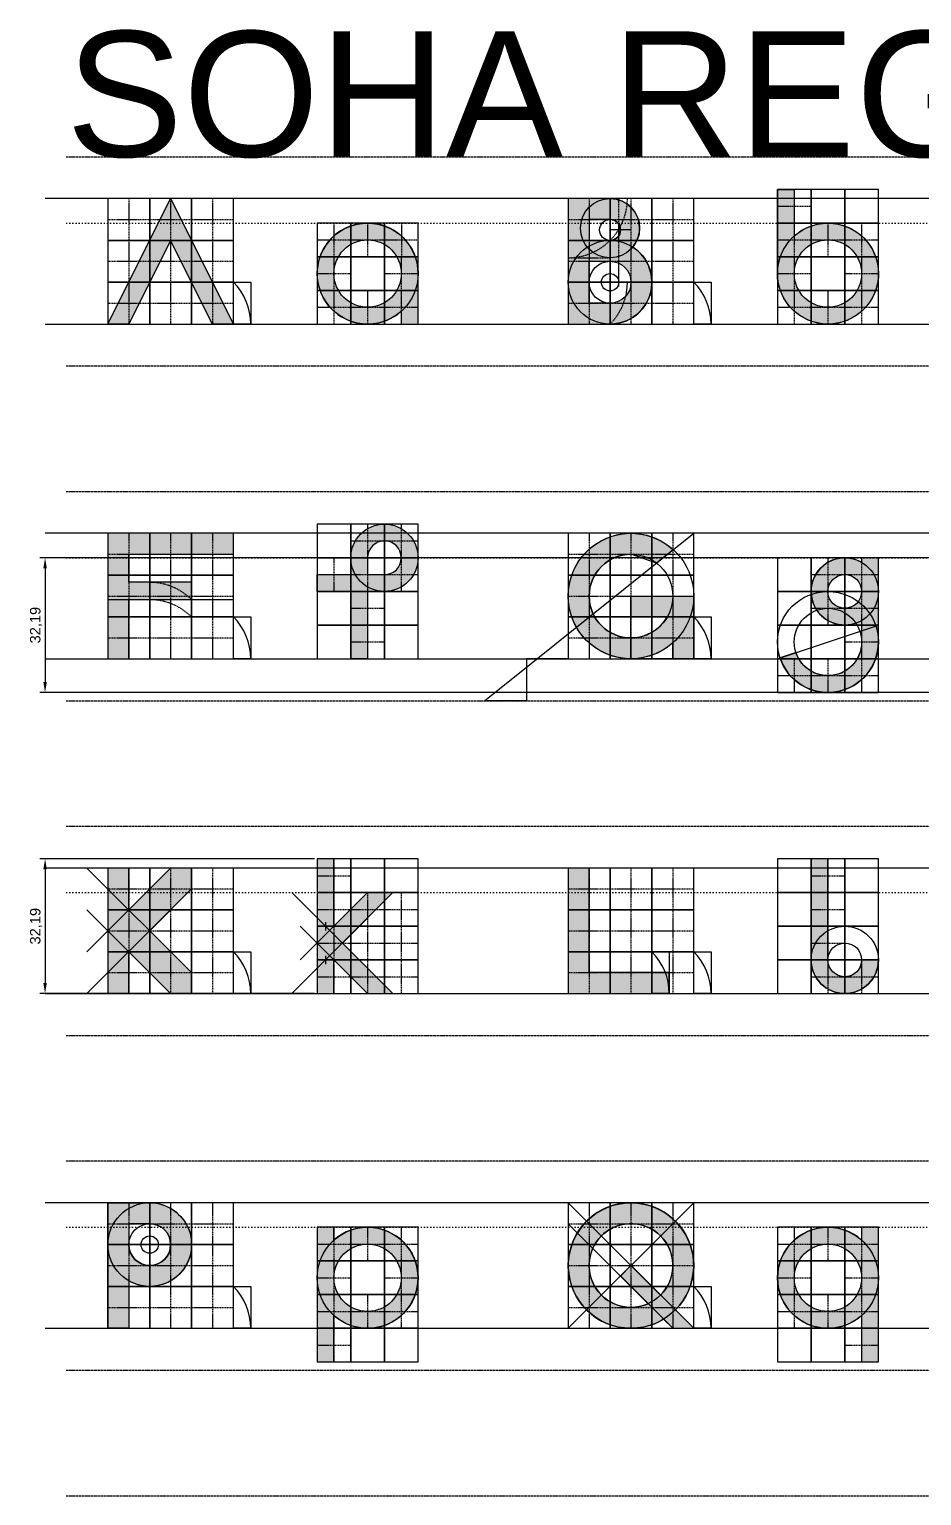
# Model space of a CAD drawing. Header units: millimetres. Extents: x -19 to 3010, y -292 to 470.
# Drawn here: x 1631.2 to 1844.5, y 120 to 470.4 of the extents above; entities that cross this region are included whole.
import ezdxf

# ---------------------------------------------------------------- set-up
doc = ezdxf.new("R2010")
doc.units = ezdxf.units.MM
doc.linetypes.add('ACAD_ISO02W100', pattern=[15, 12, -3])
doc.linetypes.add('ACAD_ISO03W100', pattern=[30, 12, -18])
for name, color, linetype in [('GUIDES', 252, 'Continuous'), ('guides_minor', 12, 'Continuous'), ('Lettering', 7, 'Continuous'), ('LINES', 252, 'Continuous'), ('Outlines', 5, 'Continuous')]:
    doc.layers.add(name, color=color, linetype=linetype)
doc.styles.get("Standard").update_dxf_attribs({"font": 'arial.ttf'})
doc.dimstyles.new('ISO-25', dxfattribs={"dimtxt": 2.5, "dimasz": 2.5, "dimexe": 1.25, "dimexo": 0.625, "dimtad": 1, "dimtxsty": 'Standard', "dimcen": 2.5, "dimadec": 0, "dimazin": 0, "dimtfac": 1, "dimtmove": 0, "dimatfit": 3, "dimfxl": 1, "dimarcsym": 0})

# ---------------------------------------------------------------- blocks, each defined once
blk = doc.blocks.new('*D32')
at = {"layer": 'Defpoints', "color": 0, "transparency": 16777216}
for p in [(1700.000000000001, 272.1895141649748), (1635.000000000004, 240.0000000000001), (1700.000000000001, 240.0000000000001)]:
    blk.add_point(p, dxfattribs=at)
at = {"layer": 'guides_minor', "color": 0, "lineweight": -2, "transparency": 16777216}
for p, q in [((1699.375000000001, 272.1895141649748), (1633.750000000004, 272.1895141649747)), ((1635.000000000004, 269.6895141649747), (1635.000000000004, 242.5000000000001)), ((1699.375000000001, 240.0000000000001), (1633.750000000004, 240.0000000000001))]:
    blk.add_line(p, q, dxfattribs=at)
at = {"layer": 'guides_minor', "color": 0, "transparency": 16777216}
for points in [[(1634.583333333337, 269.6895141649747), (1635.41666666667, 269.6895141649747), (1635.000000000004, 272.1895141649747)], [(1634.583333333337, 242.5000000000001), (1635.41666666667, 242.5000000000001), (1635.000000000004, 240.0000000000001)]]:
    blk.add_solid(points, dxfattribs=at)
at = {"layer": 'guides_minor', "color": 0, "transparency": 16777216, "insert": (1632.872612551163, 256.0947570824869), "char_height": 2.5, "attachment_point": 5, "rotation": 90}
blk.add_mtext('32,19', dxfattribs=at)
blk = doc.blocks.new('*D33')
at = {"layer": 'Defpoints', "color": 0, "transparency": 16777216}
for p in [(2140.000000000001, 344.1421356237311), (1635.000000000004, 311.9526214587565), (2140.000000000001, 311.9526214587566)]:
    blk.add_point(p, dxfattribs=at)
at = {"layer": 'guides_minor', "color": 0, "lineweight": -2, "transparency": 16777216}
for p, q in [((2139.375000000001, 344.1421356237311), (1633.750000000004, 344.142135623731)), ((1635.000000000004, 341.642135623731), (1635.000000000004, 314.4526214587565)), ((2139.375000000001, 311.9526214587566), (1633.750000000004, 311.9526214587565))]:
    blk.add_line(p, q, dxfattribs=at)
at = {"layer": 'guides_minor', "color": 0, "transparency": 16777216}
for points in [[(1634.583333333337, 341.642135623731), (1635.41666666667, 341.642135623731), (1635.000000000004, 344.142135623731)], [(1634.583333333337, 314.4526214587565), (1635.41666666667, 314.4526214587565), (1635.000000000004, 311.9526214587565)]]:
    blk.add_solid(points, dxfattribs=at)
at = {"layer": 'guides_minor', "color": 0, "transparency": 16777216, "insert": (1632.872612551163, 328.0473785412432), "char_height": 2.5, "attachment_point": 5, "rotation": 90}
blk.add_mtext('32,19', dxfattribs=at)

msp = doc.modelspace()

# ---------------------------------------------------------------- hatches: boundary and pattern name
at = {"layer": 'Lettering'}
h = msp.add_hatch(color=256, dxfattribs=at)
h.dxf.hatch_style = 1
edge = h.paths.add_edge_path(flags=16)
edge.add_arc((1822.071067811866, 412.0710678118655), 8.047378541243916, 0, 360)
edge = h.paths.add_edge_path()
edge.add_line((1814.023689270622, 432.1895141649746), (1814.023689270622, 421.0683105413121))
edge.add_arc((1822.071067811865, 412.0710678118652), 12.07106781186535, -180.00000000000136, 131.8103148957779, ccw=False)
edge.add_line((1810, 412.0710678118655), (1810, 432.1895141649746))
edge.add_line((1810, 432.1895141649746), (1814.023689270622, 432.1895141649746))
h = msp.add_hatch(color=256, dxfattribs=at)
h.dxf.hatch_style = 1
h.paths.add_polyline_path([(1650, 400), (1665, 430), (1680, 400), (1675, 400), (1665, 420), (1655, 400)])
h = msp.add_hatch(color=256, dxfattribs=at)
h.dxf.hatch_style = 1
edge = h.paths.add_edge_path(flags=16)
edge.add_line((1770, 425.0000000000001), (1765, 425))
edge.add_line((1765, 425), (1765, 420.0000000000001))
edge.add_line((1765, 420.0000000000001), (1770, 420.0000000000001))
edge.add_arc((1770, 422.5000000000001), 2.5, 270, 450)
edge = h.paths.add_edge_path(flags=16)
edge.add_line((1770, 405), (1765, 405))
edge.add_line((1765, 405), (1765, 415))
edge.add_line((1765, 415), (1770, 415))
edge.add_arc((1770, 410), 5, -90, 90, ccw=False)
edge = h.paths.add_edge_path()
edge.add_arc((1770, 410), 10, 270, 417.1202071191423)
edge.add_arc((1770, 422.9289321881346), 7.071067811865498, 320.1518976431335, 449.9999999999982)
edge.add_line((1770, 430), (1760, 430))
edge.add_line((1760, 430), (1760, 400))
edge.add_line((1760, 400), (1770, 400))
h = msp.add_hatch(color=256, dxfattribs=at)
h.dxf.hatch_style = 1
edge = h.paths.add_edge_path(flags=16)
edge.add_arc((1712.071067811866, 412.0710678118655), 8.04737854124346, 0, 360)
edge = h.paths.add_edge_path()
edge.add_line((1720.118446353109, 403.0738250824184), (1720.118446353109, 400))
edge.add_line((1720.118446353109, 400), (1724.142135623731, 400))
edge.add_line((1724.142135623731, 400), (1724.142135623731, 412.0710678118655))
edge.add_arc((1712.071067811865, 412.0710678118655), 12.07106781186576, 0, 311.8103148957792)
h = msp.add_hatch(color=256, dxfattribs=at)
h.dxf.hatch_style = 1
edge = h.paths.add_edge_path(flags=16)
edge.add_line((1712.071067811866, 344.142135623731), (1712.071067811866, 340.1184463531091))
edge.add_line((1712.071067811866, 340.1184463531091), (1716.094757082487, 340.1184463531091))
edge.add_arc((1716.094757082487, 344.1421356237309), 4.023689270621787, 270, 539.9999999999984)
edge = h.paths.add_edge_path()
edge.add_line((1712.071067811866, 336.0947570824872), (1712.071067811866, 319.9999999999999))
edge.add_line((1712.071067811866, 319.9999999999999), (1708.047378541244, 320))
edge.add_line((1708.047378541244, 320), (1708.047378541244, 336.0947570824873))
edge.add_line((1708.047378541244, 336.0947570824873), (1700, 336.0947570824873))
edge.add_line((1700, 336.0947570824873), (1700, 340.1184463531091))
edge.add_line((1700, 340.1184463531091), (1708.047378541244, 340.1184463531091))
edge.add_line((1708.047378541244, 340.1184463531091), (1708.047378541244, 344.1421356237311))
edge.add_arc((1716.094757082487, 344.1421356237308), 8.047378541243688, -90, 179.9999999999984, ccw=False)
edge.add_line((1716.094757082487, 336.0947570824872), (1712.071067811866, 336.0947570824872))
h = msp.add_hatch(color=256, dxfattribs=at)
h.dxf.hatch_style = 1
h.paths.add_polyline_path([(1650, 350), (1650, 320), (1655, 320), (1655, 334.142135623731), (1670, 334.142135623731), (1670, 338.2842712474619), (1655, 338.2842712474619), (1655, 345), (1680, 345), (1680, 350)])
h = msp.add_hatch(color=256, dxfattribs=at)
h.dxf.hatch_style = 1
edge = h.paths.add_edge_path()
edge.add_line((1790, 320), (1785, 320))
edge.add_line((1785, 320), (1785, 323.819660112501))
edge.add_arc((1775, 334.9999999999999), 15.00000000000024, 47.64468518577547, 311.81031489578015, ccw=False)
edge.add_line((1785.105893878665, 346.0847151029319), (1781.127987559749, 342.9023900477994))
edge.add_line((1781.127987559749, 342.9023900477994), (1775, 345))
edge.add_arc((1775, 335), 10, 90, 270)
edge.add_arc((1775, 335.0000000000002), 10.00000000000017, 270, 329.9999999999993)
edge.add_line((1783.660254037844, 330), (1775, 330))
edge.add_line((1775, 330), (1775, 335))
edge.add_line((1775, 335), (1790, 335))
edge.add_line((1790, 335), (1790, 320))
h = msp.add_hatch(color=256, dxfattribs=at)
h.dxf.hatch_style = 1
edge = h.paths.add_edge_path(flags=16)
edge.add_arc((1826.094757082487, 336.0947570824873), 4.023689270621844, 0, 360)
edge = h.paths.add_edge_path()
edge.add_arc((1826.094757082488, 336.0947570824872), 8.047378541243674, 60.00000000000181, 270)
edge.add_line((1826.094757082488, 328.0473785412436), (1830.118446353109, 328.0473785412437))
edge.add_line((1830.118446353109, 328.0473785412437), (1830.118446353109, 324.0236892706218))
edge.add_arc((1822.071067811866, 324.0236892706208), 8.04737854124346, -161.5650511770856, 7.275957614183426e-12, ccw=False)
edge.add_line((1814.436654196698, 321.4788847322326), (1810.619447389114, 320.2064824630379))
edge.add_arc((1822.071067811866, 324.0236892706218), 12.07106781186536, 198.434948822922, 360)
edge.add_line((1834.142135623731, 324.0236892706218), (1834.142135623731, 344.142135623731))
edge.add_line((1834.142135623731, 344.142135623731), (1830.118446353109, 344.142135623731))
edge.add_line((1830.118446353109, 344.142135623731), (1830.118446353109, 343.0639913330741))
h = msp.add_hatch(color=256, dxfattribs=at)
h.dxf.hatch_style = 1
h.paths.add_polyline_path([(1665, 240), (1670, 240), (1670, 245), (1660, 255), (1670, 265), (1670, 270), (1665, 270), (1655, 260), (1655, 270), (1650, 270), (1650, 240), (1655, 240), (1655, 250)])
h = msp.add_hatch(color=256, dxfattribs=at)
h.dxf.hatch_style = 1
h.paths.add_polyline_path([(1718.106601717798, 264.142135623731), (1712.071067811866, 264.142135623731), (1704.023689270622, 256.0947570824873), (1704.023689270622, 272.1895141649746), (1700, 272.1895141649746), (1700, 240), (1704.023689270622, 240), (1704.023689270622, 248.0473785412436), (1712.071067811866, 240), (1718.106601717798, 240), (1706.035533905933, 252.0710678118654)])
h = msp.add_hatch(color=256, dxfattribs=at)
h.dxf.hatch_style = 1
h.paths.add_polyline_path([(1765, 270), (1760, 270), (1760, 240), (1784.142135623731, 240), (1784.142135623731, 245), (1765, 245)])
h = msp.add_hatch(color=256, dxfattribs=at)
h.dxf.hatch_style = 1
edge = h.paths.add_edge_path()
edge.add_line((1818.047378541244, 272.1895141649746), (1818.047378541244, 248.0473785412437))
edge.add_arc((1826.094757082487, 248.0473785412437), 8.047378541243688, 180, 360)
edge.add_line((1834.142135623731, 248.0473785412437), (1830.118446353109, 248.0473785412437))
edge.add_arc((1826.094757082487, 248.0473785412437), 4.023689270621844, -179.9999999999992, 7.958078640513122e-13, ccw=False)
edge.add_line((1822.071067811866, 248.0473785412436), (1822.071067811866, 272.1895141649746))
edge.add_line((1822.071067811866, 272.1895141649746), (1818.047378541244, 272.1895141649746))
h = msp.add_hatch(color=256, dxfattribs=at)
h.dxf.hatch_style = 1
edge = h.paths.add_edge_path()
edge.add_line((1655, 160), (1650, 160))
edge.add_line((1650, 160), (1650, 190))
edge.add_line((1650, 190), (1660, 190))
edge.add_arc((1660, 180), 10, -119.99999999999989, 90, ccw=False)
edge.add_line((1655, 171.3397459621556), (1655, 160))
edge = h.paths.add_edge_path(flags=16)
edge.add_line((1660, 185), (1655, 185))
edge.add_line((1655, 185), (1655, 180))
edge.add_arc((1660, 180.0000000000001), 5, 180.0000000000006, 449.9999999999948)
h = msp.add_hatch(color=256, dxfattribs=at)
h.dxf.hatch_style = 1
edge = h.paths.add_edge_path(flags=16)
edge.add_line((1779.114378277661, 165.8856217223385), (1772.5, 172.5))
edge.add_line((1772.5, 172.5), (1775, 175))
edge.add_line((1775, 175), (1782.071067811866, 167.9289321881345))
edge.add_arc((1775, 175.0000000000001), 9.99999999999992, 314.9999999999991, 654.2951889453631)
edge = h.paths.add_edge_path()
edge.add_arc((1775, 174.9999999999997), 14.99999999999994, 315.0000000000013, 661.3669777746352)
edge.add_line((1782.807764064044, 162.1922359359559), (1785, 160))
edge.add_line((1785, 160), (1790, 160))
edge.add_line((1790, 160), (1785.606601717798, 164.3933982822018))
h = msp.add_hatch(color=256, dxfattribs=at)
h.dxf.hatch_style = 1
edge = h.paths.add_edge_path(flags=16)
edge.add_arc((1712.071067811865, 172.0710678118655), 8.04737854124346, 0, 360)
edge = h.paths.add_edge_path()
edge.add_arc((1712.071067811865, 172.0710678118655), 12.07106781186516, 228.1896851042198, 491.8103148957802)
edge.add_line((1704.023689270622, 181.0683105413119), (1704.023689270622, 184.142135623731))
edge.add_line((1704.023689270622, 184.142135623731), (1700, 184.142135623731))
edge.add_line((1700, 184.142135623731), (1700, 151.9526214587563))
edge.add_line((1700, 151.9526214587563), (1704.023689270622, 151.9526214587563))
edge.add_line((1704.023689270622, 151.9526214587563), (1704.023689270622, 163.073825082419))
h = msp.add_hatch(color=256, dxfattribs=at)
h.dxf.hatch_style = 1
edge = h.paths.add_edge_path(flags=16)
edge.add_arc((1822.071067811865, 172.0710678118655), 8.047378541243688, 0, 360)
edge = h.paths.add_edge_path()
edge.add_line((1830.118446353109, 184.142135623731), (1830.118446353109, 181.0683105413129))
edge.add_arc((1822.071067811866, 172.0710678118655), 12.07106781186556, 48.18968510422442, 311.8103148957755)
edge.add_line((1830.118446353109, 163.073825082418), (1830.118446353109, 151.9526214587563))
edge.add_line((1830.118446353109, 151.9526214587563), (1834.142135623731, 151.9526214587563))
edge.add_line((1834.142135623731, 151.9526214587563), (1834.142135623731, 184.142135623731))
edge.add_line((1834.142135623731, 184.142135623731), (1830.118446353109, 184.142135623731))

# ---------------------------------------------------------------- linework, layer by layer
at = {"layer": 'GUIDES', "linetype": 'ACAD_ISO02W100', "ltscale": 0.005}
for p, q in [((1814.023689270622, 432.1895141649746), (1814.023689270622, 424.142135623731)), ((1655, 430), (1655, 420)), ((1665, 430), (1665, 420)), ((1675, 430), (1675, 420)), ((1765, 430), (1765, 420)), ((1775, 430), (1775, 420)), ((1785, 430), (1785, 420)), ((1810, 428.1658248943528), (1818.047378541244, 428.1658248943528)), ((1650, 425), (1660, 425)), ((1660, 425), (1670, 425)), ((1670, 425), (1680, 425)), ((1704.023689270622, 424.142135623731), (1704.023689270622, 416.0947570824873)), ((1712.071067811866, 424.142135623731), (1712.071067811866, 416.0947570824873)), ((1720.191565887237, 424.142135623731), (1720.191565887237, 416.0947570824873)), ((1760, 425), (1770, 425)), ((1770, 425), (1780, 425)), ((1780, 425), (1790, 425)), ((1814.023689270622, 424.142135623731), (1814.023689270622, 416.0947570824873)), ((1822.071067811866, 424.142135623731), (1822.071067811866, 416.0947570824873)), ((1830.118446353109, 424.142135623731), (1830.118446353109, 416.0947570824873)), ((1655, 420), (1655, 410)), ((1665, 420), (1665, 410)), ((1675, 420), (1675, 410)), ((1700, 420.1184463531091), (1708.047378541244, 420.1184463531091)), ((1708.047378541244, 420.1184463531091), (1716.094757082487, 420.1184463531091)), ((1716.167876616615, 420.1184463531091), (1724.215255157859, 420.1184463531091)), ((1765, 420), (1765, 410)), ((1775, 420), (1775, 410)), ((1785, 420), (1785, 410)), ((1810, 420.1184463531091), (1818.047378541244, 420.1184463531091)), ((1818.047378541244, 420.1184463531091), (1826.094757082487, 420.1184463531091)), ((1826.094757082487, 420.1184463531091), (1834.142135623731, 420.1184463531091)), ((1650, 415), (1660, 415)), ((1660, 415), (1670, 415)), ((1670, 415), (1680, 415)), ((1704.023689270622, 416.0947570824873), (1704.023689270622, 408.0473785412436)), ((1720.118446353109, 416.0947570824873), (1720.118446353109, 408.0473785412436)), ((1760, 415), (1770, 415)), ((1770, 415), (1780, 415)), ((1780, 415), (1790, 415)), ((1814.023689270622, 416.0947570824873), (1814.023689270622, 408.0473785412436)), ((1830.118446353109, 416.0947570824873), (1830.118446353109, 408.0473785412436)), ((1700, 412.0710678118654), (1708.047378541244, 412.0710678118654)), ((1716.094757082487, 412.0710678118654), (1724.142135623731, 412.0710678118654)), ((1810, 412.0710678118654), (1818.047378541244, 412.0710678118654)), ((1826.094757082487, 412.0710678118654), (1834.142135623731, 412.0710678118654)), ((1655, 410), (1655, 400)), ((1665, 410), (1665, 400)), ((1675, 410), (1675, 400)), ((1704.023689270622, 408.0473785412437), (1704.023689270622, 400)), ((1712.071067811866, 408.0473785412437), (1712.071067811866, 400)), ((1720.118446353109, 408.0473785412437), (1720.118446353109, 400)), ((1765, 410), (1765, 400)), ((1775, 410), (1775, 400)), ((1785, 410), (1785, 400)), ((1814.023689270622, 408.0473785412437), (1814.023689270622, 400)), ((1822.071067811866, 408.0473785412437), (1822.071067811866, 400)), ((1830.118446353109, 408.0473785412437), (1830.118446353109, 400)), ((1650, 405), (1660, 405)), ((1660, 405), (1670, 405)), ((1670, 405), (1680, 405)), ((1700, 404.0236892706218), (1708.047378541244, 404.0236892706218)), ((1708.047378541244, 404.0236892706218), (1716.094757082487, 404.0236892706218)), ((1716.094757082487, 404.0236892706218), (1724.142135623731, 404.0236892706218)), ((1760, 405), (1770, 405)), ((1770, 405), (1780, 405)), ((1780, 405), (1790, 405)), ((1810, 404.0236892706218), (1818.047378541244, 404.0236892706218)), ((1818.047378541244, 404.0236892706218), (1826.094757082487, 404.0236892706218)), ((1826.094757082487, 404.0236892706218), (1834.142135623731, 404.0236892706218)), ((1712.071067811866, 352.1895141649746), (1712.071067811866, 344.142135623731)), ((1720.118446353109, 352.1895141649746), (1720.118446353109, 344.142135623731)), ((1655, 350), (1655, 340)), ((1665, 350), (1665, 340)), ((1675, 350), (1675, 340)), ((1708.047378541244, 348.1658248943528), (1716.094757082487, 348.1658248943528)), ((1716.094757082487, 348.1658248943528), (1724.142135623731, 348.1658248943528)), ((1765, 350), (1765, 340)), ((1775, 350), (1775, 340)), ((1785, 350), (1785, 340)), ((1650, 345), (1660, 345)), ((1660, 345), (1670, 345)), ((1670, 345), (1680, 345)), ((1704.023689270622, 344.142135623731), (1704.023689270622, 336.0947570824873)), ((1712.071067811866, 344.142135623731), (1712.071067811866, 336.0947570824873)), ((1720.118446353109, 344.142135623731), (1720.118446353109, 336.0947570824873)), ((1760, 345), (1770, 345)), ((1770, 345), (1780, 345)), ((1780, 345), (1790, 345)), ((1822.071067811866, 344.142135623731), (1822.071067811866, 336.0947570824873)), ((1830.118446353109, 344.142135623731), (1830.118446353109, 336.0947570824873)), ((1655, 340), (1655, 330)), ((1665, 340), (1665, 330)), ((1675, 340), (1675, 330)), ((1700, 340.1184463531091), (1708.047378541244, 340.1184463531091)), ((1708.047378541244, 340.1184463531091), (1716.094757082487, 340.1184463531091)), ((1716.094757082487, 340.1184463531091), (1724.142135623731, 340.1184463531091)), ((1765, 340), (1765, 330)), ((1775, 340), (1775, 330)), ((1785, 340), (1785, 330)), ((1818.047378541244, 340.1184463531091), (1826.094757082487, 340.1184463531091)), ((1826.094757082487, 340.1184463531092), (1834.142135623731, 340.1184463531092)), ((1650, 335), (1660, 335)), ((1660, 335), (1670, 335)), ((1670, 335), (1680, 335)), ((1712.071067811866, 336.0947570824873), (1712.071067811866, 328.0473785412436)), ((1760, 335), (1770, 335)), ((1770, 335), (1780, 335)), ((1780, 335), (1790, 335)), ((1822.071067811866, 336.0947570824873), (1822.071067811866, 328.0473785412436)), ((1830.118446353109, 336.0947570824873), (1830.118446353109, 328.0473785412436)), ((1655, 330), (1655, 320)), ((1665, 330), (1665, 320)), ((1675, 330), (1675, 320)), ((1708.047378541244, 332.0710678118654), (1716.094757082487, 332.0710678118654)), ((1765, 330), (1765, 320)), ((1775, 330), (1775, 320)), ((1785, 330), (1785, 320)), ((1818.047378541244, 332.0710678118655), (1826.094757082487, 332.0710678118655)), ((1826.094757082487, 332.0710678118654), (1834.142135623731, 332.0710678118654)), ((1712.071067811866, 328.0473785412436), (1712.071067811866, 319.9999999999999)), ((1830.118446353109, 328.0473785412436), (1830.118446353109, 319.9999999999999)), ((1650, 325), (1660, 325)), ((1660, 325), (1670, 325)), ((1670, 325), (1680, 325)), ((1708.047378541244, 324.0236892706218), (1716.094757082487, 324.0236892706218)), ((1760, 325), (1770, 325)), ((1770, 325), (1780, 325)), ((1780, 325), (1790, 325)), ((1826.094757082487, 324.0236892706217), (1834.142135623731, 324.0236892706217)), ((1814.023689270622, 320), (1814.023689270622, 311.9526214587563)), ((1822.071067811866, 320), (1822.071067811866, 311.9526214587563)), ((1830.118446353109, 320), (1830.118446353109, 311.9526214587563)), ((1810, 315.9763107293782), (1818.047378541244, 315.9763107293782)), ((1818.047378541244, 315.9763107293782), (1826.094757082487, 315.9763107293782)), ((1826.094757082487, 315.9763107293782), (1834.142135623731, 315.9763107293782)), ((1655, 270), (1655, 260)), ((1665, 270), (1665, 260)), ((1675, 270), (1675, 260)), ((1704.023689270622, 272.1895141649746), (1704.023689270622, 264.142135623731)), ((1765, 270), (1765, 260)), ((1775, 270), (1775, 260)), ((1785, 270), (1785, 260)), ((1822.071067811866, 272.1895141649746), (1822.071067811866, 264.142135623731)), ((1700, 268.1658248943528), (1708.047378541244, 268.1658248943528)), ((1818.047378541244, 268.1658248943528), (1826.094757082487, 268.1658248943528)), ((1650, 265), (1660, 265)), ((1660, 265), (1670, 265)), ((1670, 265), (1680, 265)), ((1704.023689270622, 264.142135623731), (1704.023689270622, 256.0947570824873)), ((1712.071067811866, 264.142135623731), (1712.071067811866, 256.0947570824873)), ((1720.118446353109, 264.142135623731), (1720.118446353109, 256.0947570824873)), ((1760, 265), (1770, 265)), ((1770, 265), (1780, 265)), ((1780, 265), (1790, 265)), ((1822.071067811866, 264.142135623731), (1822.071067811866, 256.0947570824873)), ((1655, 260), (1655, 250)), ((1665, 260), (1665, 250)), ((1675, 260), (1675, 250)), ((1700, 260.1184463531091), (1708.047378541244, 260.1184463531091)), ((1708.047378541244, 260.1184463531091), (1716.094757082487, 260.1184463531091)), ((1716.094757082487, 260.1184463531091), (1724.142135623731, 260.1184463531091)), ((1765, 260), (1765, 250)), ((1775, 260), (1775, 250)), ((1785, 260), (1785, 250)), ((1818.047378541244, 260.1184463531091), (1826.094757082487, 260.1184463531091)), ((1704.023689270622, 256.0947570824873), (1704.023689270622, 248.0473785412436)), ((1712.071067811866, 256.0947570824873), (1712.071067811866, 248.0473785412436)), ((1720.118446353109, 256.0947570824872), (1720.118446353109, 248.0473785412435)), ((1822.071067811866, 256.0947570824873), (1822.071067811866, 248.0473785412436)), ((1650, 255), (1660, 255)), ((1660, 255), (1670, 255)), ((1670, 255), (1680, 255)), ((1760, 255), (1770, 255)), ((1770, 255), (1780, 255)), ((1780, 255), (1790, 255)), ((1655, 250), (1655, 240)), ((1665, 250), (1665, 240)), ((1675, 250), (1675, 240)), ((1700, 252.0710678118655), (1708.047378541244, 252.0710678118655)), ((1708.047378541244, 252.0710678118655), (1716.094757082487, 252.0710678118655)), ((1716.094757082487, 252.0710678118654), (1724.142135623731, 252.0710678118654)), ((1765, 250), (1765, 240)), ((1775, 250), (1775, 240)), ((1785, 250), (1785, 240)), ((1818.047378541244, 252.0710678118654), (1826.094757082487, 252.0710678118654)), ((1704.023689270622, 248.0473785412437), (1704.023689270622, 240)), ((1712.071067811866, 248.0473785412436), (1712.071067811866, 239.9999999999999)), ((1720.118446353109, 248.0473785412438), (1720.118446353109, 240.0000000000001)), ((1822.071067811866, 248.0473785412437), (1822.071067811866, 240)), ((1830.118446353109, 248.0473785412437), (1830.118446353109, 240)), ((1650, 245), (1660, 245)), ((1660, 245), (1670, 245)), ((1670, 245), (1680, 245)), ((1700, 244.0236892706218), (1708.047378541244, 244.0236892706218)), ((1708.047378541244, 244.0236892706217), (1716.094757082487, 244.0236892706217)), ((1716.094757082487, 244.023689270622), (1724.142135623731, 244.023689270622)), ((1760, 245), (1770, 245)), ((1770, 245), (1780, 245)), ((1780, 245), (1790, 245)), ((1818.047378541244, 244.0236892706218), (1826.094757082487, 244.0236892706218)), ((1826.094757082487, 244.0236892706218), (1834.142135623731, 244.0236892706218)), ((1655, 190), (1655, 180)), ((1665, 190), (1665, 180)), ((1675, 190), (1675, 180)), ((1765, 190), (1765, 180)), ((1775, 190), (1775, 180)), ((1785, 190), (1785, 180)), ((1650, 185), (1660, 185)), ((1660, 185), (1670, 185)), ((1670, 185), (1680, 185)), ((1704.023689270622, 184.1421356237309), (1704.023689270622, 176.0947570824872)), ((1712.071067811865, 184.1421356237309), (1712.071067811865, 176.0947570824872)), ((1720.118446353109, 184.1421356237309), (1720.118446353109, 176.0947570824872)), ((1760, 185), (1770, 185)), ((1770, 185), (1780, 185)), ((1780, 185), (1790, 185)), ((1814.023689270622, 184.1421356237309), (1814.023689270622, 176.0947570824872)), ((1822.071067811865, 184.1421356237309), (1822.071067811865, 176.0947570824872)), ((1830.118446353109, 184.1421356237309), (1830.118446353109, 176.0947570824872)), ((1655, 180), (1655, 170)), ((1665, 180), (1665, 170)), ((1675, 180), (1675, 170)), ((1700, 180.1184463531091), (1708.047378541243, 180.1184463531091)), ((1708.047378541243, 180.1184463531091), (1716.094757082487, 180.1184463531091)), ((1716.094757082487, 180.1184463531091), (1724.142135623731, 180.1184463531091)), ((1765, 180), (1765, 170)), ((1775, 180), (1775, 170)), ((1785, 180), (1785, 170)), ((1810, 180.1184463531091), (1818.047378541243, 180.1184463531091)), ((1818.047378541243, 180.1184463531091), (1826.094757082487, 180.1184463531091)), ((1826.094757082487, 180.1184463531091), (1834.142135623731, 180.1184463531091)), ((1704.023689270622, 176.0947570824872), (1704.023689270622, 168.0473785412435)), ((1720.118446353109, 176.0947570824872), (1720.118446353109, 168.0473785412435)), ((1814.023689270622, 176.0947570824872), (1814.023689270622, 168.0473785412435)), ((1830.118446353109, 176.0947570824872), (1830.118446353109, 168.0473785412435)), ((1650, 175), (1660, 175)), ((1660, 175), (1670, 175)), ((1670, 175), (1680, 175)), ((1700, 172.0710678118654), (1708.047378541243, 172.0710678118654)), ((1716.094757082487, 172.0710678118654), (1724.142135623731, 172.0710678118654)), ((1760, 175), (1770, 175)), ((1770, 175), (1780, 175)), ((1780, 175), (1790, 175)), ((1810, 172.0710678118654), (1818.047378541243, 172.0710678118654)), ((1826.094757082487, 172.0710678118654), (1834.142135623731, 172.0710678118654)), ((1655, 170), (1655, 160)), ((1665, 170), (1665, 160)), ((1675, 170), (1675, 160)), ((1765, 170), (1765, 160)), ((1775, 170), (1775, 160)), ((1785, 170), (1785, 160)), ((1650, 165), (1660, 165)), ((1660, 165), (1670, 165)), ((1670, 165), (1680, 165)), ((1704.023689270622, 168.0473785412436), (1704.023689270622, 159.9999999999999)), ((1712.071067811865, 168.0473785412436), (1712.071067811865, 159.9999999999999)), ((1720.118446353109, 168.0473785412436), (1720.118446353109, 159.9999999999999)), ((1760, 165), (1770, 165)), ((1770, 165), (1780, 165)), ((1780, 165), (1790, 165)), ((1814.023689270622, 168.0473785412436), (1814.023689270622, 159.9999999999999)), ((1822.071067811865, 168.0473785412436), (1822.071067811865, 159.9999999999999)), ((1830.118446353109, 168.0473785412436), (1830.118446353109, 159.9999999999999)), ((1700, 164.0236892706217), (1708.047378541243, 164.0236892706217)), ((1708.047378541243, 164.0236892706218), (1716.094757082487, 164.0236892706218)), ((1716.094757082487, 164.0236892706218), (1724.142135623731, 164.0236892706218)), ((1810, 164.0236892706218), (1818.047378541243, 164.0236892706218)), ((1818.047378541243, 164.0236892706218), (1826.094757082487, 164.0236892706218)), ((1826.094757082487, 164.0236892706218), (1834.142135623731, 164.0236892706218)), ((1704.023689270622, 159.9999999999999), (1704.023689270622, 151.9526214587563)), ((1830.118446353109, 159.9999999999999), (1830.118446353109, 151.9526214587563)), ((1700, 155.9763107293781), (1708.047378541243, 155.9763107293781)), ((1826.094757082487, 155.9763107293781), (1834.142135623731, 155.9763107293781))]:
    msp.add_line(p, q, dxfattribs=at)
at = {"layer": 'GUIDES'}
for points in [[(1810, 424.142135623731), (1818.047378541244, 424.142135623731), (1818.047378541244, 432.1895141649746), (1810, 432.1895141649746)], [(1818.047378541244, 424.142135623731), (1826.094757082487, 424.142135623731), (1826.094757082487, 432.1895141649746), (1818.047378541244, 432.1895141649746)], [(1826.094757082487, 424.142135623731), (1834.142135623731, 424.142135623731), (1834.142135623731, 432.1895141649746), (1826.094757082487, 432.1895141649746)], [(1650, 420), (1660, 420), (1660, 430), (1650, 430)], [(1660, 420), (1670, 420), (1670, 430), (1660, 430)], [(1670, 420), (1680, 420), (1680, 430), (1670, 430)], [(1760, 420), (1770, 420), (1770, 430), (1760, 430)], [(1770, 420), (1780, 420), (1780, 430), (1770, 430)], [(1780, 420), (1790, 420), (1790, 430), (1780, 430)], [(1700, 416.0947570824873), (1708.047378541244, 416.0947570824873), (1708.047378541244, 424.142135623731), (1700, 424.142135623731)], [(1708.047378541244, 416.0947570824873), (1716.094757082487, 416.0947570824873), (1716.094757082487, 424.142135623731), (1708.047378541244, 424.142135623731)], [(1716.094757082487, 416.0947570824873), (1724.142135623731, 416.0947570824873), (1724.142135623731, 424.142135623731), (1716.094757082487, 424.142135623731)], [(1810, 416.0947570824873), (1818.047378541244, 416.0947570824873), (1818.047378541244, 424.142135623731), (1810, 424.142135623731)], [(1818.047378541244, 416.0947570824873), (1826.094757082487, 416.0947570824873), (1826.094757082487, 424.142135623731), (1818.047378541244, 424.142135623731)], [(1826.094757082487, 416.0947570824873), (1834.142135623731, 416.0947570824873), (1834.142135623731, 424.142135623731), (1826.094757082487, 424.142135623731)], [(1650, 410), (1660, 410), (1660, 420), (1650, 420)], [(1660, 410), (1670, 410), (1670, 420), (1660, 420)], [(1670, 410), (1680, 410), (1680, 420), (1670, 420)], [(1760, 410), (1770, 410), (1770, 420), (1760, 420)], [(1770, 410), (1780, 410), (1780, 420), (1770, 420)], [(1780, 410), (1790, 410), (1790, 420), (1780, 420)], [(1700, 408.0473785412437), (1708.047378541244, 408.0473785412437), (1708.047378541244, 416.0947570824873), (1700, 416.0947570824873)], [(1708.047378541244, 408.0473785412437), (1716.094757082487, 408.0473785412437), (1716.094757082487, 416.0947570824873), (1708.047378541244, 416.0947570824873)], [(1716.094757082487, 408.0473785412437), (1724.142135623731, 408.0473785412437), (1724.142135623731, 416.0947570824873), (1716.094757082487, 416.0947570824873)], [(1810, 408.0473785412437), (1818.047378541244, 408.0473785412437), (1818.047378541244, 416.0947570824873), (1810, 416.0947570824873)], [(1818.047378541244, 408.0473785412437), (1826.094757082487, 408.0473785412437), (1826.094757082487, 416.0947570824873), (1818.047378541244, 416.0947570824873)], [(1826.094757082487, 408.0473785412437), (1834.142135623731, 408.0473785412437), (1834.142135623731, 416.0947570824873), (1826.094757082487, 416.0947570824873)], [(1650, 400), (1660, 400), (1660, 410), (1650, 410)], [(1660, 400), (1670, 400), (1670, 410), (1660, 410)], [(1670, 400), (1680, 400), (1680, 410), (1670, 410)], [(1684.142135623731, 400), (1680, 400), (1680, 410), (1684.142135623731, 410)], [(1700, 400), (1708.047378541244, 400), (1708.047378541244, 408.0473785412437), (1700, 408.0473785412437)], [(1708.047378541244, 400), (1716.094757082487, 400), (1716.094757082487, 408.0473785412437), (1708.047378541244, 408.0473785412437)], [(1716.094757082487, 400), (1724.142135623731, 400), (1724.142135623731, 408.0473785412437), (1716.094757082487, 408.0473785412437)], [(1760, 400), (1770, 400), (1770, 410), (1760, 410)], [(1770, 400), (1780, 400), (1780, 410), (1770, 410)], [(1780, 400), (1790, 400), (1790, 410), (1780, 410)], [(1794.142135623731, 400), (1790, 400), (1790, 410), (1794.142135623731, 410)], [(1810, 400), (1818.047378541244, 400), (1818.047378541244, 408.0473785412437), (1810, 408.0473785412437)], [(1818.047378541244, 400), (1826.094757082487, 400), (1826.094757082487, 408.0473785412437), (1818.047378541244, 408.0473785412437)], [(1826.094757082487, 400), (1834.142135623731, 400), (1834.142135623731, 408.0473785412437), (1826.094757082487, 408.0473785412437)], [(1700, 344.142135623731), (1708.047378541244, 344.142135623731), (1708.047378541244, 352.1895141649746), (1700, 352.1895141649746)], [(1708.047378541244, 344.142135623731), (1716.094757082487, 344.142135623731), (1716.094757082487, 352.1895141649746), (1708.047378541244, 352.1895141649746)], [(1716.094757082487, 344.142135623731), (1724.142135623731, 344.142135623731), (1724.142135623731, 352.1895141649746), (1716.094757082487, 352.1895141649746)], [(1650, 340), (1660, 340), (1660, 350), (1650, 350)], [(1660, 340), (1670, 340), (1670, 350), (1660, 350)], [(1670, 340), (1680, 340), (1680, 350), (1670, 350)], [(1760, 340), (1770, 340), (1770, 350), (1760, 350)], [(1770, 340), (1780, 340), (1780, 350), (1770, 350)], [(1780, 340), (1790, 340), (1790, 350), (1780, 350)], [(1700, 336.0947570824873), (1708.047378541244, 336.0947570824873), (1708.047378541244, 344.142135623731), (1700, 344.142135623731)], [(1708.047378541244, 336.0947570824873), (1716.094757082487, 336.0947570824873), (1716.094757082487, 344.142135623731), (1708.047378541244, 344.142135623731)], [(1716.094757082487, 336.0947570824873), (1724.142135623731, 336.0947570824873), (1724.142135623731, 344.142135623731), (1716.094757082487, 344.142135623731)], [(1810, 336.0947570824873), (1818.047378541244, 336.0947570824873), (1818.047378541244, 344.142135623731), (1810, 344.142135623731)], [(1818.047378541244, 336.0947570824873), (1826.094757082487, 336.0947570824873), (1826.094757082487, 344.142135623731), (1818.047378541244, 344.142135623731)], [(1826.094757082487, 336.0947570824873), (1834.142135623731, 336.0947570824873), (1834.142135623731, 344.142135623731), (1826.094757082487, 344.142135623731)], [(1650, 330), (1660, 330), (1660, 340), (1650, 340)], [(1660, 330), (1670, 330), (1670, 340), (1660, 340)], [(1670, 330), (1680, 330), (1680, 340), (1670, 340)], [(1760, 330), (1770, 330), (1770, 340), (1760, 340)], [(1770, 330), (1780, 330), (1780, 340), (1770, 340)], [(1780, 330), (1790, 330), (1790, 340), (1780, 340)], [(1700, 328.0473785412437), (1708.047378541244, 328.0473785412437), (1708.047378541244, 336.0947570824873), (1700, 336.0947570824873)], [(1708.047378541244, 328.0473785412437), (1716.094757082487, 328.0473785412437), (1716.094757082487, 336.0947570824873), (1708.047378541244, 336.0947570824873)], [(1716.094757082487, 328.0473785412437), (1724.142135623731, 328.0473785412437), (1724.142135623731, 336.0947570824873), (1716.094757082487, 336.0947570824873)], [(1810, 328.0473785412437), (1818.047378541244, 328.0473785412437), (1818.047378541244, 336.0947570824873), (1810, 336.0947570824873)], [(1818.047378541244, 328.0473785412437), (1826.094757082487, 328.0473785412437), (1826.094757082487, 336.0947570824873), (1818.047378541244, 336.0947570824873)], [(1826.094757082487, 328.0473785412437), (1834.142135623731, 328.0473785412437), (1834.142135623731, 336.0947570824873), (1826.094757082487, 336.0947570824873)], [(1650, 320), (1660, 320), (1660, 330), (1650, 330)], [(1660, 320), (1670, 320), (1670, 330), (1660, 330)], [(1670, 320), (1680, 320), (1680, 330), (1670, 330)], [(1684.142135623731, 320), (1680, 320), (1680, 330), (1684.142135623731, 330)], [(1760, 320), (1770, 320), (1770, 330), (1760, 330)], [(1770, 320), (1780, 320), (1780, 330), (1770, 330)], [(1780, 320), (1790, 320), (1790, 330), (1780, 330)], [(1794.142135623731, 320), (1790, 320), (1790, 330), (1794.142135623731, 330)], [(1700, 320), (1708.047378541244, 320), (1708.047378541244, 328.0473785412437), (1700, 328.0473785412437)], [(1708.047378541244, 320), (1716.094757082487, 320), (1716.094757082487, 328.0473785412437), (1708.047378541244, 328.0473785412437)], [(1716.094757082487, 320), (1724.142135623731, 320), (1724.142135623731, 328.0473785412437), (1716.094757082487, 328.0473785412437)], [(1810, 320), (1818.047378541244, 320), (1818.047378541244, 328.0473785412437), (1810, 328.0473785412437)], [(1818.047378541244, 320), (1826.094757082487, 320), (1826.094757082487, 328.0473785412437), (1818.047378541244, 328.0473785412437)], [(1826.094757082487, 320), (1834.142135623731, 320), (1834.142135623731, 328.0473785412437), (1826.094757082487, 328.0473785412437)], [(1810, 311.9526214587563), (1818.047378541244, 311.9526214587563), (1818.047378541244, 320), (1810, 320)], [(1818.047378541244, 311.9526214587563), (1826.094757082487, 311.9526214587563), (1826.094757082487, 320), (1818.047378541244, 320)], [(1826.094757082487, 311.9526214587563), (1834.142135623731, 311.9526214587563), (1834.142135623731, 320), (1826.094757082487, 320)], [(1650, 260), (1660, 260), (1660, 270), (1650, 270)], [(1660, 260), (1670, 260), (1670, 270), (1660, 270)], [(1670, 260), (1680, 260), (1680, 270), (1670, 270)], [(1700, 264.142135623731), (1708.047378541244, 264.142135623731), (1708.047378541244, 272.1895141649746), (1700, 272.1895141649746)], [(1708.047378541244, 264.142135623731), (1716.094757082487, 264.142135623731), (1716.094757082487, 272.1895141649746), (1708.047378541244, 272.1895141649746)], [(1716.094757082487, 264.142135623731), (1724.142135623731, 264.142135623731), (1724.142135623731, 272.1895141649746), (1716.094757082487, 272.1895141649746)], [(1760, 260), (1770, 260), (1770, 270), (1760, 270)], [(1770, 260), (1780, 260), (1780, 270), (1770, 270)], [(1780, 260), (1790, 260), (1790, 270), (1780, 270)], [(1810, 264.142135623731), (1818.047378541244, 264.142135623731), (1818.047378541244, 272.1895141649746), (1810, 272.1895141649746)], [(1818.047378541244, 264.142135623731), (1826.094757082487, 264.142135623731), (1826.094757082487, 272.1895141649746), (1818.047378541244, 272.1895141649746)], [(1826.094757082487, 264.142135623731), (1834.142135623731, 264.142135623731), (1834.142135623731, 272.1895141649746), (1826.094757082487, 272.1895141649746)], [(1700, 256.0947570824873), (1708.047378541244, 256.0947570824873), (1708.047378541244, 264.142135623731), (1700, 264.142135623731)], [(1708.047378541244, 256.0947570824873), (1716.094757082487, 256.0947570824873), (1716.094757082487, 264.142135623731), (1708.047378541244, 264.142135623731)], [(1716.094757082487, 256.0947570824873), (1724.142135623731, 256.0947570824873), (1724.142135623731, 264.142135623731), (1716.094757082487, 264.142135623731)], [(1810, 256.0947570824873), (1818.047378541244, 256.0947570824873), (1818.047378541244, 264.142135623731), (1810, 264.142135623731)], [(1818.047378541244, 256.0947570824873), (1826.094757082487, 256.0947570824873), (1826.094757082487, 264.142135623731), (1818.047378541244, 264.142135623731)], [(1826.094757082487, 256.0947570824873), (1834.142135623731, 256.0947570824873), (1834.142135623731, 264.142135623731), (1826.094757082487, 264.142135623731)], [(1650, 250), (1660, 250), (1660, 260), (1650, 260)], [(1660, 250), (1670, 250), (1670, 260), (1660, 260)], [(1670, 250), (1680, 250), (1680, 260), (1670, 260)], [(1760, 250), (1770, 250), (1770, 260), (1760, 260)], [(1770, 250), (1780, 250), (1780, 260), (1770, 260)], [(1780, 250), (1790, 250), (1790, 260), (1780, 260)], [(1700, 248.0473785412437), (1708.047378541244, 248.0473785412437), (1708.047378541244, 256.0947570824873), (1700, 256.0947570824873)], [(1708.047378541244, 248.0473785412437), (1716.094757082487, 248.0473785412437), (1716.094757082487, 256.0947570824873), (1708.047378541244, 256.0947570824873)], [(1716.094757082487, 248.0473785412437), (1724.142135623731, 248.0473785412437), (1724.142135623731, 256.0947570824873), (1716.094757082487, 256.0947570824873)], [(1810, 248.0473785412437), (1818.047378541244, 248.0473785412437), (1818.047378541244, 256.0947570824873), (1810, 256.0947570824873)], [(1818.047378541244, 248.0473785412437), (1826.094757082487, 248.0473785412437), (1826.094757082487, 256.0947570824873), (1818.047378541244, 256.0947570824873)], [(1826.094757082487, 248.0473785412437), (1834.142135623731, 248.0473785412437), (1834.142135623731, 256.0947570824873), (1826.094757082487, 256.0947570824873)], [(1650, 240), (1660, 240), (1660, 250), (1650, 250)], [(1660, 240), (1670, 240), (1670, 250), (1660, 250)], [(1670, 240), (1680, 240), (1680, 250), (1670, 250)], [(1684.142135623731, 240), (1680, 240), (1680, 250), (1684.142135623731, 250)], [(1760, 240), (1770, 240), (1770, 250), (1760, 250)], [(1770, 240), (1780, 240), (1780, 250), (1770, 250)], [(1780, 240), (1790, 240), (1790, 250), (1780, 250)], [(1784.142135623731, 240), (1780, 240), (1780, 250), (1784.142135623731, 250)], [(1794.142135623731, 240), (1790, 240), (1790, 250), (1794.142135623731, 250)], [(1700, 240), (1708.047378541244, 240), (1708.047378541244, 248.0473785412437), (1700, 248.0473785412437)], [(1708.047378541244, 240), (1716.094757082487, 240), (1716.094757082487, 248.0473785412437), (1708.047378541244, 248.0473785412437)], [(1716.094757082487, 240), (1724.142135623731, 240), (1724.142135623731, 248.0473785412437), (1716.094757082487, 248.0473785412437)], [(1810, 240), (1818.047378541244, 240), (1818.047378541244, 248.0473785412437), (1810, 248.0473785412437)], [(1818.047378541244, 240), (1826.094757082487, 240), (1826.094757082487, 248.0473785412437), (1818.047378541244, 248.0473785412437)], [(1826.094757082487, 240), (1834.142135623731, 240), (1834.142135623731, 248.0473785412437), (1826.094757082487, 248.0473785412437)], [(1650, 180), (1660, 180), (1660, 190), (1650, 190)], [(1660, 180), (1670, 180), (1670, 190), (1660, 190)], [(1670, 180), (1680, 180), (1680, 190), (1670, 190)], [(1760, 180), (1770, 180), (1770, 190), (1760, 190)], [(1770, 180), (1780, 180), (1780, 190), (1770, 190)], [(1780, 180), (1790, 180), (1790, 190), (1780, 190)], [(1700, 176.0947570824873), (1708.047378541244, 176.0947570824873), (1708.047378541244, 184.142135623731), (1700, 184.142135623731)], [(1708.047378541244, 176.0947570824873), (1716.094757082487, 176.0947570824873), (1716.094757082487, 184.142135623731), (1708.047378541244, 184.142135623731)], [(1716.094757082487, 176.0947570824873), (1724.142135623731, 176.0947570824873), (1724.142135623731, 184.142135623731), (1716.094757082487, 184.142135623731)], [(1810, 176.0947570824873), (1818.047378541244, 176.0947570824873), (1818.047378541244, 184.142135623731), (1810, 184.142135623731)], [(1818.047378541244, 176.0947570824873), (1826.094757082487, 176.0947570824873), (1826.094757082487, 184.142135623731), (1818.047378541244, 184.142135623731)], [(1826.094757082487, 176.0947570824873), (1834.142135623731, 176.0947570824873), (1834.142135623731, 184.142135623731), (1826.094757082487, 184.142135623731)], [(1650, 170), (1660, 170), (1660, 180), (1650, 180)], [(1660, 170), (1670, 170), (1670, 180), (1660, 180)], [(1670, 170), (1680, 170), (1680, 180), (1670, 180)], [(1760, 170), (1770, 170), (1770, 180), (1760, 180)], [(1770, 170), (1780, 170), (1780, 180), (1770, 180)], [(1780, 170), (1790, 170), (1790, 180), (1780, 180)], [(1700, 168.0473785412437), (1708.047378541244, 168.0473785412437), (1708.047378541244, 176.0947570824873), (1700, 176.0947570824873)], [(1708.047378541244, 168.0473785412437), (1716.094757082487, 168.0473785412437), (1716.094757082487, 176.0947570824873), (1708.047378541244, 176.0947570824873)], [(1716.094757082487, 168.0473785412437), (1724.142135623731, 168.0473785412437), (1724.142135623731, 176.0947570824873), (1716.094757082487, 176.0947570824873)], [(1810, 168.0473785412437), (1818.047378541244, 168.0473785412437), (1818.047378541244, 176.0947570824873), (1810, 176.0947570824873)], [(1818.047378541244, 168.0473785412437), (1826.094757082487, 168.0473785412437), (1826.094757082487, 176.0947570824873), (1818.047378541244, 176.0947570824873)], [(1826.094757082487, 168.0473785412437), (1834.142135623731, 168.0473785412437), (1834.142135623731, 176.0947570824873), (1826.094757082487, 176.0947570824873)], [(1650, 160), (1660, 160), (1660, 170), (1650, 170)], [(1660, 160), (1670, 160), (1670, 170), (1660, 170)], [(1670, 160), (1680, 160), (1680, 170), (1670, 170)], [(1684.142135623731, 160), (1680, 160), (1680, 170), (1684.142135623731, 170)], [(1760, 160), (1770, 160), (1770, 170), (1760, 170)], [(1770, 160), (1780, 160), (1780, 170), (1770, 170)], [(1780, 160), (1790, 160), (1790, 170), (1780, 170)], [(1794.142135623731, 160), (1790, 160), (1790, 170), (1794.142135623731, 170)], [(1700, 160), (1708.047378541244, 160), (1708.047378541244, 168.0473785412437), (1700, 168.0473785412437)], [(1708.047378541244, 160), (1716.094757082487, 160), (1716.094757082487, 168.0473785412437), (1708.047378541244, 168.0473785412437)], [(1716.094757082487, 160), (1724.142135623731, 160), (1724.142135623731, 168.0473785412437), (1716.094757082487, 168.0473785412437)], [(1810, 160), (1818.047378541244, 160), (1818.047378541244, 168.0473785412437), (1810, 168.0473785412437)], [(1818.047378541244, 160), (1826.094757082487, 160), (1826.094757082487, 168.0473785412437), (1818.047378541244, 168.0473785412437)], [(1826.094757082487, 160), (1834.142135623731, 160), (1834.142135623731, 168.0473785412437), (1826.094757082487, 168.0473785412437)], [(1700, 151.9526214587563), (1708.047378541244, 151.9526214587563), (1708.047378541244, 160), (1700, 160)], [(1708.047378541244, 151.9526214587563), (1716.094757082487, 151.9526214587563), (1716.094757082487, 160), (1708.047378541244, 160)], [(1716.094757082487, 151.9526214587563), (1724.142135623731, 151.9526214587563), (1724.142135623731, 160), (1716.094757082487, 160)], [(1810, 151.9526214587563), (1818.047378541244, 151.9526214587563), (1818.047378541244, 160), (1810, 160)], [(1818.047378541244, 151.9526214587563), (1826.094757082487, 151.9526214587563), (1826.094757082487, 160), (1818.047378541244, 160)], [(1826.094757082487, 151.9526214587563), (1834.142135623731, 151.9526214587563), (1834.142135623731, 160), (1826.094757082487, 160)]]:
    msp.add_lwpolyline(points, close=True, dxfattribs=at)
for centre, end in [((1670, 400), 45.00000000000821), ((1780, 400), 45.00000000000821), ((1670, 320), 45.00000000000821), ((1780, 320), 45.00000000000821), ((1670, 240), 45.00000000000821), ((1770, 240), 45.00000000000821), ((1780, 240), 45.00000000000821), ((1670, 160), 45.00000000000821), ((1780, 160), 45.00000000000818)]:
    msp.add_arc(centre, 14.14213562373095, 0, end, dxfattribs=at)
at = {"layer": 'guides_minor', "linetype": 'ACAD_ISO02W100', "ltscale": 0.005}
for p, q in [((1772.071067811866, 411), (1772.071067811866, 430)), ((1760, 415.857864376269), (1770, 415.857864376269))]:
    msp.add_line(p, q, dxfattribs=at)
at = {"layer": 'guides_minor'}
for p, q in [((1775, 422.5), (1770, 422.5000000000001)), ((1772.071067811866, 409), (1772.071067811866, 411)), ((1740, 310), (1790, 350)), ((1650, 334.142135623731), (1680, 334.142135623731)), ((1810, 320), (1834.142135623731, 328.0473785412437)), ((1665, 270), (1645, 250)), ((1670, 245), (1645, 270)), ((1670, 265), (1645, 240)), ((1718.106601717798, 240), (1693.964466094067, 264.142135623731)), ((1718.106601717798, 264.142135623731), (1693.964466094067, 240)), ((1712.071067811866, 264.142135623731), (1695.976310729378, 248.0473785412437)), ((1645, 260), (1665, 240)), ((1695.976310729378, 256.0947570824873), (1712.071067811866, 240)), ((1702.011844635311, 257.0947570824873), (1702.011844635311, 255.0947570824873)), ((1702.011844635311, 249.0473785412437), (1702.011844635311, 247.0473785412437)), ((1790, 160), (1760, 190)), ((1760, 160), (1790, 190)), ((1785, 160), (1760, 184.9999999999999))]:
    msp.add_line(p, q, dxfattribs=at)
msp.add_lwpolyline([(1775, 335), (1790, 335), (1790, 320), (1775, 320)], close=True, dxfattribs=at)
msp.add_lwpolyline([(1760, 320), (1750, 320), (1750, 310), (1740, 310)], dxfattribs=at)
for centre, radius in [((1770, 422.9289321881345), 7.071067811865476), ((1712.071067811866, 412.0710678118655), 12.07106781186548), ((1770, 422.5000000000001), 2.5), ((1822.071067811866, 412.0710678118655), 12.07106781186548), ((1770, 410), 10), ((1822.071067811866, 412.0710678118655), 8.047378541243916), ((1770, 410), 5), ((1770, 410), 2.071067811865476), ((1716.094757082487, 344.142135623731), 8.047378541243638), ((1775, 335), 15), ((1775, 335), 10), ((1826.094757082487, 336.0947570824873), 8.047378541243688), ((1822.071067811866, 324.0236892706218), 12.07106781186553), ((1822.071067811866, 324.0236892706218), 8.04737854124346), ((1826.094757082487, 248.0473785412437), 8.047378541243631), ((1826.094757082487, 248.0473785412437), 4.023689270621844), ((1660, 180), 10), ((1775, 175), 15), ((1660, 180), 5), ((1712.071067811866, 172.0710678118655), 12.07106781186548), ((1775, 175), 10), ((1822.071067811866, 172.0710678118655), 12.07106781186545), ((1660, 180), 2.071067811865476), ((1712.071067811866, 172.0710678118655), 8.04737854124346), ((1822.071067811866, 172.0710678118655), 8.047378541243688)]:
    msp.add_circle(centre, radius, dxfattribs=at)
at = {"layer": 'guides_minor', "linetype": 'ACAD_ISO02W100', "ltscale": 0.005}
for centre, start, end in [((1760, 430), 270, 0), ((1760, 410), 314.9999999999918, 0), ((1660, 324.142135623731), 45.00000000000823, 90), ((1660, 320), 45.00000000000821, 90)]:
    msp.add_arc(centre, 14.14213562373095, start, end, dxfattribs=at)
at = {"layer": 'LINES', "linetype": 'ACAD_ISO02W100', "ltscale": 0.05}
for p, q in [((1640, 440), (2180, 440)), ((1640, 390), (2180, 390)), ((1640, 360), (2180, 360)), ((1640, 310), (2180, 310)), ((1640, 280), (2180, 280)), ((1640, 230), (2180, 230)), ((1640, 200), (2180, 200)), ((1640, 150), (2180, 150)), ((1640, 120), (2180, 120))]:
    msp.add_line(p, q, dxfattribs=at)
at = {"layer": 'LINES'}
for p, q in [((2185, 430), (1635, 430)), ((1635, 400), (2185, 400)), ((2185, 350), (1635, 350)), ((1635, 320), (2185, 320)), ((2185, 270), (1635, 270)), ((1635, 240), (2185, 240)), ((2185, 190), (1635, 190)), ((1635, 160), (2185, 160))]:
    msp.add_line(p, q, dxfattribs=at)
at = {"layer": 'LINES', "linetype": 'ACAD_ISO03W100', "ltscale": 0.025}
for p, q in [((1640, 424.142135623731), (2180, 424.142135623731)), ((1640, 344.142135623731), (2180, 344.142135623731)), ((1640, 264.142135623731), (2180, 264.142135623731)), ((1640, 184.142135623731), (2180, 184.142135623731))]:
    msp.add_line(p, q, dxfattribs=at)
at = {"layer": 'Outlines'}
for points in [[(1814.023689270622, 432.1895141649746), (1814.023689270622, 421.0683105413121, -4.685557720283055), (1810, 412.0710678118655), (1810, 432.1895141649746), (1814.023689270622, 432.1895141649746)], [(1818.047378541244, 272.1895141649746), (1818.047378541244, 248.0473785412437, 0.9999999999999999), (1834.142135623731, 248.0473785412437), (1830.118446353109, 248.0473785412437, -0.9999999999999999), (1822.071067811866, 248.0473785412436), (1822.071067811866, 272.1895141649746), (1818.047378541244, 272.1895141649746)]]:
    msp.add_lwpolyline(points, format="xyb", dxfattribs=at)
for points in [[(1650, 400), (1665, 430), (1680, 400), (1675, 400), (1665, 420), (1655, 400)], [(1650, 350), (1650, 320), (1655, 320), (1655, 334.142135623731), (1670, 334.142135623731), (1670, 338.2842712474619), (1655, 338.2842712474619), (1655, 345), (1680, 345), (1680, 350)], [(1665, 240), (1670, 240), (1670, 245), (1660, 255), (1670, 265), (1670, 270), (1665, 270), (1655, 260), (1655, 270), (1650, 270), (1650, 240), (1655, 240), (1655, 250)], [(1718.106601717798, 264.142135623731), (1712.071067811866, 264.142135623731), (1704.023689270622, 256.0947570824873), (1704.023689270622, 272.1895141649746), (1700, 272.1895141649746), (1700, 240), (1704.023689270622, 240), (1704.023689270622, 248.0473785412436), (1712.071067811866, 240), (1718.106601717798, 240), (1706.035533905933, 252.0710678118654)], [(1765, 270), (1760, 270), (1760, 240), (1784.142135623731, 240), (1784.142135623731, 245), (1765, 245)]]:
    msp.add_lwpolyline(points, close=True, dxfattribs=at)
for points in [[(1770, 400, 0.747552710292241), (1775.428782984027, 418.3981137949148, 0.6361388811347924), (1770, 430), (1760, 430), (1760, 400)], [(1720.118446353109, 403.0738250824184), (1720.118446353109, 400), (1724.142135623731, 400), (1724.142135623731, 412.0710678118655, 4.685557720283029)], [(1770, 425.0000000000001), (1765, 425), (1765, 420.0000000000001), (1770, 420.0000000000001, 1)], [(1770, 405), (1765, 405), (1765, 415), (1770, 415, -1)], [(1712.071067811866, 336.0947570824872), (1712.071067811866, 319.9999999999999), (1708.047378541244, 320), (1708.047378541244, 336.0947570824873), (1700, 336.0947570824873), (1700, 340.1184463531091), (1708.047378541244, 340.1184463531091), (1708.047378541244, 344.1421356237311, -2.414213562373059), (1716.094757082487, 336.0947570824872)], [(1712.071067811866, 344.142135623731), (1712.071067811866, 340.1184463531091), (1716.094757082487, 340.1184463531091, 2.41421356237307)], [(1790, 320), (1785, 320), (1785, 323.819660112501, -2.250412343680835), (1785.105893878665, 346.0847151029319), (1781.127987559749, 342.9023900477994), (1775, 345, 1), (1775, 325, 0.2679491924311179), (1783.660254037844, 330), (1775, 330), (1775, 335), (1790, 335)], [(1830.118446353109, 343.0639913330741, 1.303225372841167), (1826.094757082488, 328.0473785412436), (1830.118446353109, 328.0473785412437), (1830.118446353109, 324.0236892706218, -0.8508037970649214), (1814.436654196698, 321.4788847322326), (1810.619447389114, 320.2064824630379, 0.8508037970648128), (1834.142135623731, 324.0236892706218), (1834.142135623731, 344.142135623731), (1830.118446353109, 344.142135623731)], [(1655, 160), (1650, 160), (1650, 190), (1660, 190, -1.303225372841203), (1655, 171.3397459621556)], [(1785.606601717798, 164.3933982822018, 16.79104816899573), (1782.807764064044, 162.1922359359559), (1785, 160), (1790, 160)], [(1660, 185), (1655, 185), (1655, 180, 2.414213562372901)], [(1704.023689270622, 163.073825082419, 2.236067977499877), (1704.023689270622, 181.0683105413119), (1704.023689270622, 184.142135623731), (1700, 184.142135623731), (1700, 151.9526214587563), (1704.023689270622, 151.9526214587563)], [(1779.114378277661, 165.8856217223385), (1772.5, 172.5), (1775, 175), (1782.071067811866, 167.9289321881345, 11.03894523659348)], [(1830.118446353109, 184.142135623731), (1830.118446353109, 181.0683105413129, 2.236067977499632), (1830.118446353109, 163.073825082418), (1830.118446353109, 151.9526214587563), (1834.142135623731, 151.9526214587563), (1834.142135623731, 184.142135623731)]]:
    msp.add_lwpolyline(points, format="xyb", close=True, dxfattribs=at)
for centre, radius in [((1712.071067811866, 412.0710678118655), 8.04737854124346), ((1822.071067811866, 412.0710678118655), 8.047378541243916), ((1826.094757082487, 336.0947570824873), 4.023689270621844), ((1712.071067811865, 172.0710678118655), 8.04737854124346), ((1822.071067811865, 172.0710678118655), 8.047378541243688)]:
    msp.add_circle(centre, radius, dxfattribs=at)

# ---------------------------------------------------------------- texts
at = {"layer": 'Lettering'}
msp.add_text('SOHA REGULAR', height=30, dxfattribs=at).set_placement((1640, 440))

# ---------------------------------------------------------------- dimensions: what is measured, and where the dimension line sits
at = {"layer": 'guides_minor'}
for base, p1, p2, picture, middle in [((1635.000000000004, 311.9526214587565), (2140, 344.142135623731), (2140, 311.9526214587565), '*D33', (1632.872612551163, 328.0473785412432)), ((1635.000000000004, 240.0000000000001), (1700, 272.1895141649746), (1700, 240), '*D32', (1632.872612551163, 256.0947570824869))]:
    dim = msp.add_linear_dim(base=base, p1=p1, p2=p2, angle=90, dimstyle='ISO-25', dxfattribs=at)
    dim.commit()
    dim.dimension.update_dxf_attribs({"geometry": picture, "text_midpoint": middle})

doc.saveas('drawing.dxf')
